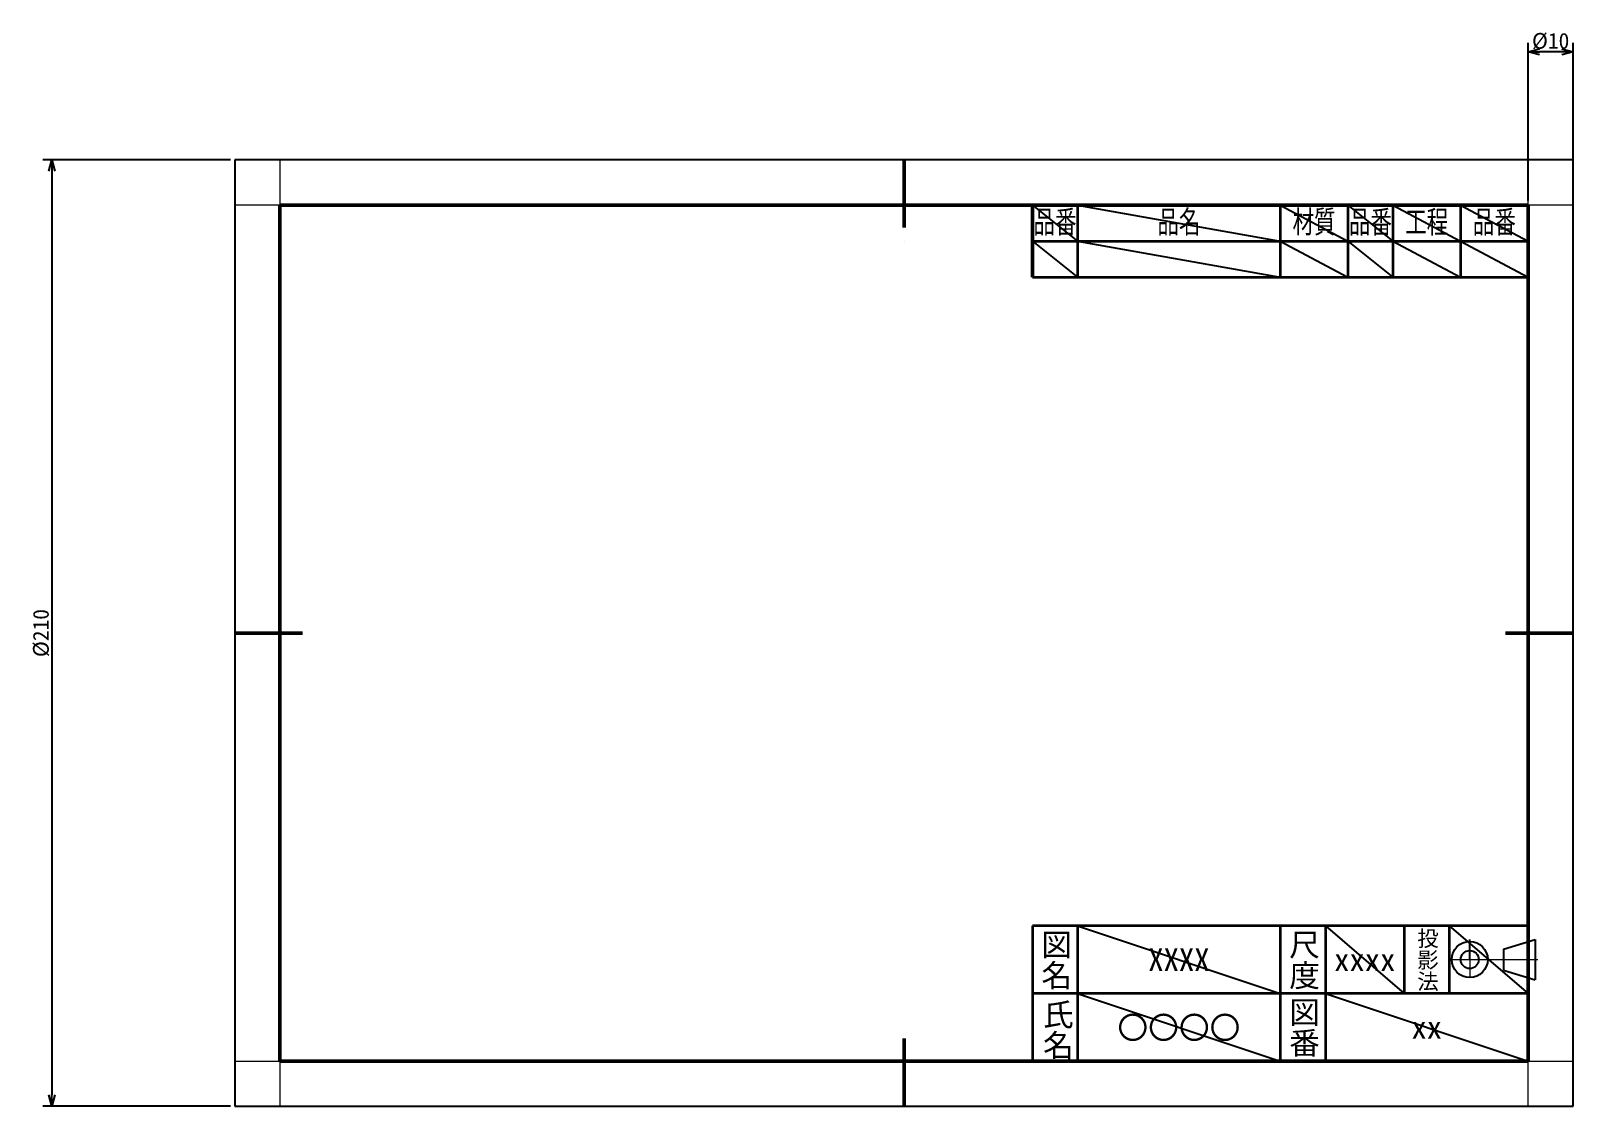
# Paper-space layout 'レイアウト2' of a CAD drawing. Header units: millimetres. Extents: x -52 to 290, y -9 to 230.
import ezdxf
from ezdxf.enums import TextEntityAlignment as Align

# ---------------------------------------------------------------- set-up
doc = ezdxf.new("R2010")
doc.units = ezdxf.units.MM
doc.linetypes.add('CENTER2', pattern=[28.575, 19.05, -3.175, 3.175, -3.175])
for name, color, linetype, lineweight in [('01_外形線', 7, 'Continuous', 35), ('02_中心線', 1, 'CENTER2', 18), ('08_細線', 5, 'Continuous', 18)]:
    doc.layers.add(name, color=color, linetype=linetype, lineweight=lineweight)
doc.layers.add('10下書線', color=254, linetype='Continuous', lineweight=25, plot=False)
doc.styles.add('横文字', font='MS Gothic.ttf', dxfattribs={"height": 3.5})
doc.styles.add('縦文字', font='@MS Gothic.ttf', dxfattribs={"height": 3.5})
doc.styles.add('表題欄', font='MS Gothic.ttf', dxfattribs={"width": 0.7, "height": 5})
doc.dimstyles.new('機械φ付', dxfattribs={"dimtxt": 3.5, "dimasz": 2.5, "dimexe": 2, "dimexo": 1, "dimtad": 3, "dimdsep": 46, "dimtxsty": '横文字', "dimblk": 'OPEN30', "dimcen": 0, "dimazin": 2, "dimtfac": 1, "dimtmove": 0, "dimatfit": 3, "dimldrblk": 'OPEN30', "dimfxl": 1, "dimarcsym": 0})

# ---------------------------------------------------------------- blocks, each defined once
blk = doc.blocks.new('_Open30')
at = {"color": 0, "linetype": 'ByBlock', "lineweight": -2}
for p, q in [((-1, 0.27), (0, 0)), ((0, 0), (-1, -0.27)), ((0, 0), (-1, 0))]:
    blk.add_line(p, q, dxfattribs=at)
blk = doc.blocks.new('*D7')
at = {"color": 0, "lineweight": -2, "transparency": 16777216}
for p, q in [((287, 201), (287, 236)), ((294.5, 234), (289.5, 234)), ((297, 106), (297, 236))]:
    blk.add_line(p, q, dxfattribs=at)
at = {"layer": 'Defpoints', "color": 0, "transparency": 16777216}
for p in [(287, 234), (287, 200), (297, 105)]:
    blk.add_point(p, dxfattribs=at)
at = {"color": 0, "lineweight": -2, "transparency": 16777216, "xscale": 2.5, "yscale": 2.5, "zscale": 2.5, "rotation": 180}
blk.add_blockref('_Open30', (287, 234), dxfattribs=at)
at = {"color": 0, "lineweight": -2, "transparency": 16777216, "xscale": 2.5, "yscale": 2.5, "zscale": 2.5}
blk.add_blockref('_Open30', (297, 234), dxfattribs=at)
at = {"color": 0, "transparency": 16777216, "insert": (292, 236.37), "char_height": 3.5, "attachment_point": 5, "style": '横文字'}
blk.add_mtext('%%c10', dxfattribs=at)
blk = doc.blocks.new('*D9')
at = {"layer": '10下書線', "color": 0, "lineweight": -2, "transparency": 16777216}
for p, q in [((-1, 210), (-42.61, 210)), ((-40.61, 207.5), (-40.61, 2.5)), ((-1, 0), (-42.61, 0))]:
    blk.add_line(p, q, dxfattribs=at)
at = {"layer": 'Defpoints', "color": 0, "transparency": 16777216}
for p in [(0, 210), (0, 0), (-40.61, 0)]:
    blk.add_point(p, dxfattribs=at)
at = {"layer": '10下書線', "color": 0, "lineweight": -2, "transparency": 16777216, "xscale": 2.5, "yscale": 2.5, "zscale": 2.5}
for p, rotation in [((-40.61, 210), 90), ((-40.61, 0), 270)]:
    blk.add_blockref('_Open30', p, dxfattribs=dict(at, rotation=rotation))
at = {"layer": '10下書線', "color": 0, "transparency": 16777216, "insert": (-42.99, 105), "char_height": 3.5, "attachment_point": 5, "rotation": 90, "style": '横文字'}
blk.add_mtext('%%c210', dxfattribs=at)
blk = doc.blocks.new('A4図枠')
at = {"layer": '01_外形線', "lineweight": 35}
for p, q in [((10, 200), (287, 200)), ((187, 200), (187, 184)), ((232, 200), (232, 184)), ((247, 200), (247, 184)), ((257, 200), (257, 184)), ((272, 200), (272, 184))]:
    blk.add_line(p, q, dxfattribs=at)
at = {"layer": '01_外形線', "lineweight": 50}
blk.add_line((177, 200), (177, 184), dxfattribs=at)
at = {"layer": '01_外形線'}
blk.add_line((287, 200), (287, 192), dxfattribs=at)
at = {"layer": '02_中心線'}
for p, q in [((274.042, 36.532), (274.042, 28.532)), ((289.139, 32.5), (270.043, 32.5))]:
    blk.add_line(p, q, dxfattribs=at)
at = {"layer": '08_細線'}
for p, q in [((10, 210), (10, 0)), ((287, 0), (287, 210)), ((297, 200), (0, 200)), ((0, 10), (297, 10))]:
    blk.add_line(p, q, dxfattribs=at)
at = {"layer": '10下書線'}
for p, q in [((177, 200), (187, 192)), ((187, 200), (232, 192)), ((232, 200), (247, 192)), ((247, 200), (257, 192)), ((257, 200), (272, 192)), ((272, 200), (287, 192)), ((177, 192), (187, 184)), ((187, 192), (232, 184)), ((232, 192), (247, 184)), ((247, 192), (257, 184)), ((257, 192), (272, 184)), ((272, 192), (287, 184)), ((187, 40), (232, 25)), ((242, 40), (259.5, 25)), ((269.5, 40), (287, 25)), ((274.042, 32.532), (274.042, 36.99)), ((281.576, 34.843), (288.576, 36.99)), ((281.576, 34.843), (281.576, 30.173)), ((288.576, 36.99), (288.576, 28.01)), ((281.576, 30.173), (288.576, 28.01)), ((187, 25), (232, 10)), ((242, 25), (287, 10))]:
    blk.add_line(p, q, dxfattribs=at)
for radius in [4, 2]:
    blk.add_circle((274.042, 32.532), radius, dxfattribs=at)
at = {"layer": 'Defpoints'}
for p, q in [((297, 210), (0, 210)), ((0, 210), (0, 0)), ((297, 0), (297, 210)), ((10, 200), (287, 200)), ((148.5, 192), (148.5, 192)), ((0, 0), (297, 0))]:
    blk.add_line(p, q, dxfattribs=at)
at = {"layer": 'Defpoints', "lineweight": 50}
for p, q in [((148.5, 210), (148.5, 195)), ((10, 10), (10, 200)), ((10, 200), (287, 200)), ((287, 200), (287, 10)), ((0, 105), (15, 105)), ((282, 105), (297, 105)), ((148.5, 15), (148.5, 0)), ((287, 10), (10, 10))]:
    blk.add_line(p, q, dxfattribs=at)
at = {"layer": 'Defpoints', "lineweight": 35}
for p, q in [((177, 192), (287, 192)), ((177, 184), (287, 184)), ((177, 40), (177, 10)), ((287, 40), (177, 40)), ((187, 40), (187, 10)), ((232, 40), (232, 10)), ((242, 40), (242, 10)), ((259.5, 40), (259.5, 25)), ((269.5, 40), (269.5, 25)), ((287, 25), (177, 25))]:
    blk.add_line(p, q, dxfattribs=at)
at = {"width": 25.15014, "attachment_point": 5, "rotation": 270, "style": '縦文字'}
for s, insert, char_height in [('図名', (182, 32.5), 5), ('尺度', (237, 32.5), 5), ('投影法', (264.5, 32.5), 3.5), ('氏名', (182.358, 16.977), 5), ('図番', (237, 17.5), 5)]:
    blk.add_mtext(s, dxfattribs=dict(at, insert=insert, char_height=char_height))
at = {"layer": 'Defpoints', "char_height": 5, "width": 27.5, "attachment_point": 5, "style": '表題欄'}
for s, insert in [('品番', (182, 196)), ('品名', (209.5, 196)), ('材質', (239.5, 196)), ('品番', (252, 196)), ('工程', (264.5, 196)), ('品番', (279.5, 196))]:
    blk.add_mtext(s, dxfattribs=dict(at, insert=insert))
at = {"layer": 'Defpoints'}
for tag, style, p in [('図面', '横文字', (209.5, 32.5)), ('尺度', '表題欄', (250.75, 32.5)), ('氏名', '表題欄', (209.5, 17.5)), ('図番', '表題欄', (264.5, 17.5))]:
    blk.add_attdef(tag, text='', height=5, dxfattribs=dict(at, style=style)).set_placement(p, align=Align.MIDDLE)
dim = blk.add_linear_dim(base=(287, 233.998), p1=(297, 105), p2=(287, 200), dimstyle='機械φ付', override={"dimpost": '%%c<>'})
dim.commit()
dim.dimension.update_dxf_attribs({"geometry": '*D7', "text_midpoint": (292, 236.373)})
at = {"layer": '10下書線'}
dim = blk.add_linear_dim(base=(-40.611, 0), p1=(0, 210), p2=(0, 0), angle=90, dimstyle='機械φ付', override={"dimpost": '%%c<>'}, dxfattribs=at)
dim.commit()
dim.dimension.update_dxf_attribs({"geometry": '*D9', "text_midpoint": (-42.986, 105)})

psp = doc.layouts.new('レイアウト2')

# ---------------------------------------------------------------- block references
at = {"layer": '10下書線'}
psp.add_blockref('A4図枠', (-6.97, -8.71), dxfattribs=at).add_auto_attribs({'図番': 'xx', '氏名': '〇〇〇〇', '尺度': 'xxxx', '図面': 'XXXX'})

doc.saveas('drawing.dxf')
